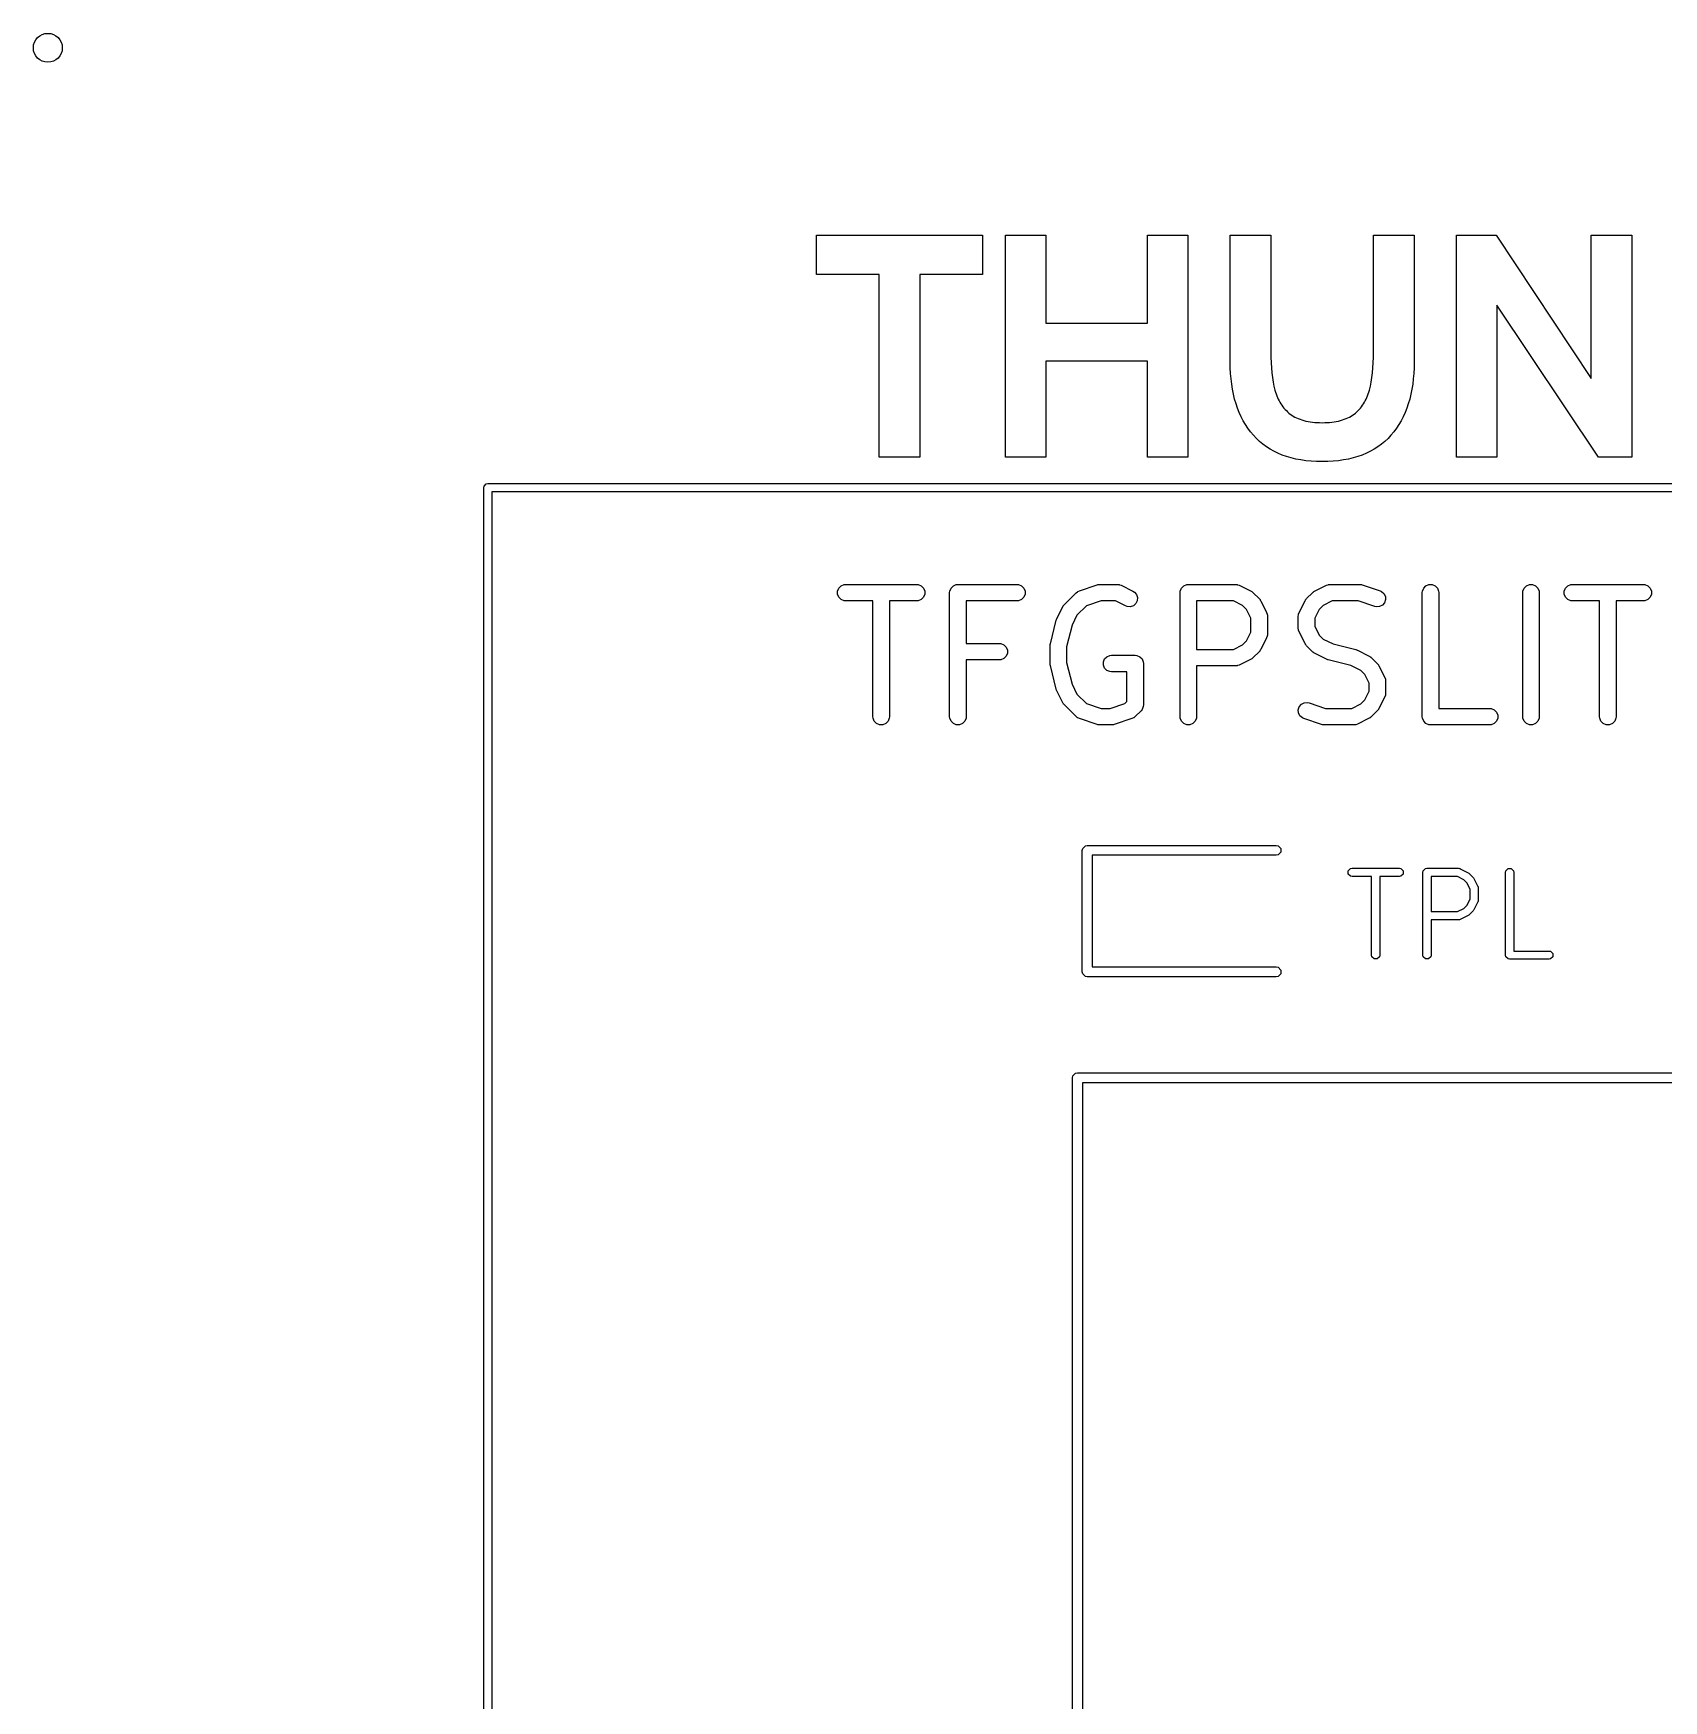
# Model space of a CAD drawing. Extents: x 4.55 to 6.16, y -5.14 to -3.49.
# Drawn here: x 4.548 to 5.324, y -4.318 to -3.524 of the extents above; entities that cross this region are included whole.
import ezdxf

# ---------------------------------------------------------------- set-up
doc = ezdxf.new("R2010")
doc.units = 0
doc.header["$MEASUREMENT"] = 0
doc.layers.add('BLACK', color=7, linetype='CONTINUOUS')

msp = doc.modelspace()

# ---------------------------------------------------------------- linework, layer by layer
at = {"layer": 'BLACK', "linetype": 'CONTINUOUS'}
for p, q in [((4.921, -3.6387), (4.921, -3.61998)), ((4.921, -3.61998), (5.00009, -3.61998)), ((5.00009, -3.61998), (5.00009, -3.6387)), ((5.01092, -3.72563), (5.01092, -3.61998)), ((5.01092, -3.61998), (5.03024, -3.61998)), ((5.03024, -3.61998), (5.03024, -3.66179)), ((5.07853, -3.66179), (5.07853, -3.61998)), ((5.07853, -3.61998), (5.09785, -3.61998)), ((5.09785, -3.61998), (5.09785, -3.72563)), ((5.11796, -3.68035), (5.11796, -3.61998)), ((5.11796, -3.61998), (5.13727, -3.61998)), ((5.13727, -3.61998), (5.13727, -3.67537)), ((5.18617, -3.67537), (5.18617, -3.61998)), ((5.18617, -3.61998), (5.20549, -3.61998)), ((5.20549, -3.61998), (5.20549, -3.68035)), ((5.22559, -3.72563), (5.22559, -3.61998)), ((5.22559, -3.61998), (5.24461, -3.61998)), ((5.24461, -3.61998), (5.28973, -3.6882)), ((5.28973, -3.6882), (5.28973, -3.61998)), ((5.28973, -3.61998), (5.30905, -3.61998)), ((5.30905, -3.61998), (5.30905, -3.72563)), ((4.95089, -3.6387), (4.921, -3.6387)), ((4.95089, -3.72563), (4.95089, -3.6387)), ((5.00009, -3.6387), (4.9702, -3.6387)), ((4.9702, -3.6387), (4.9702, -3.72563)), ((5.2932, -3.72563), (5.24491, -3.65319)), ((5.24491, -3.65319), (5.24491, -3.72563)), ((5.03024, -3.66179), (5.07853, -3.66179)), ((5.13727, -3.67537), (5.1373, -3.67807)), ((5.18614, -3.67807), (5.18617, -3.67537)), ((5.07853, -3.6799), (5.03024, -3.6799)), ((5.03024, -3.6799), (5.03024, -3.72563)), ((5.07853, -3.72563), (5.07853, -3.6799)), ((5.118, -3.68309), (5.11796, -3.68035)), ((5.11813, -3.68575), (5.118, -3.68309)), ((5.1373, -3.67807), (5.1374, -3.68065)), ((5.1374, -3.68065), (5.13755, -3.68312)), ((5.13755, -3.68312), (5.13776, -3.68546)), ((5.18568, -3.68546), (5.1859, -3.68312)), ((5.1859, -3.68312), (5.18605, -3.68065)), ((5.18605, -3.68065), (5.18614, -3.67807)), ((5.20544, -3.68309), (5.20532, -3.68575)), ((5.20549, -3.68035), (5.20544, -3.68309)), ((5.11834, -3.68833), (5.11813, -3.68575)), ((5.11864, -3.69085), (5.11834, -3.68833)), ((5.11903, -3.69328), (5.11864, -3.69085)), ((5.13776, -3.68546), (5.13804, -3.6877)), ((5.13804, -3.6877), (5.13838, -3.68982)), ((5.13838, -3.68982), (5.13877, -3.69182)), ((5.18467, -3.69182), (5.18507, -3.68982)), ((5.18507, -3.68982), (5.18541, -3.6877)), ((5.18541, -3.6877), (5.18568, -3.68546)), ((5.2048, -3.69085), (5.20441, -3.69328)), ((5.2051, -3.68833), (5.2048, -3.69085)), ((5.20532, -3.68575), (5.2051, -3.68833)), ((5.1195, -3.69564), (5.11903, -3.69328)), ((5.12006, -3.69793), (5.1195, -3.69564)), ((5.12071, -3.70014), (5.12006, -3.69793)), ((5.13877, -3.69182), (5.13923, -3.69371)), ((5.13923, -3.69371), (5.13949, -3.69461)), ((5.13949, -3.69461), (5.13978, -3.69549)), ((5.13978, -3.69549), (5.14009, -3.69634)), ((5.14009, -3.69634), (5.14043, -3.69716)), ((5.14043, -3.69716), (5.14079, -3.69797)), ((5.14079, -3.69797), (5.14118, -3.69874)), ((5.14118, -3.69874), (5.1416, -3.69949)), ((5.18184, -3.69949), (5.18226, -3.69874)), ((5.18226, -3.69874), (5.18265, -3.69797)), ((5.18265, -3.69797), (5.18302, -3.69716)), ((5.18302, -3.69716), (5.18336, -3.69634)), ((5.18336, -3.69634), (5.18367, -3.69549)), ((5.18367, -3.69549), (5.18395, -3.69461)), ((5.18395, -3.69461), (5.18421, -3.69371)), ((5.18421, -3.69371), (5.18467, -3.69182)), ((5.20338, -3.69793), (5.20273, -3.70014)), ((5.20394, -3.69564), (5.20338, -3.69793)), ((5.20441, -3.69328), (5.20394, -3.69564)), ((5.12144, -3.70228), (5.12071, -3.70014)), ((5.12226, -3.70434), (5.12144, -3.70228)), ((5.12316, -3.70633), (5.12226, -3.70434)), ((5.12415, -3.70824), (5.12316, -3.70633)), ((5.1416, -3.69949), (5.14205, -3.70022)), ((5.14205, -3.70022), (5.14252, -3.70092)), ((5.14252, -3.70092), (5.14301, -3.70159)), ((5.14301, -3.70159), (5.14354, -3.70224)), ((5.14354, -3.70224), (5.14409, -3.70286)), ((5.14409, -3.70286), (5.14467, -3.70346)), ((5.14467, -3.70346), (5.14527, -3.70403)), ((5.14527, -3.70403), (5.1459, -3.70458)), ((5.1459, -3.70458), (5.14656, -3.7051)), ((5.14656, -3.7051), (5.14724, -3.7056)), ((5.14724, -3.7056), (5.14797, -3.70606)), ((5.14797, -3.70606), (5.14872, -3.70649)), ((5.14872, -3.70649), (5.14951, -3.70688)), ((5.14951, -3.70688), (5.15034, -3.70725)), ((5.17311, -3.70725), (5.17393, -3.70688)), ((5.17393, -3.70688), (5.17472, -3.70649)), ((5.17472, -3.70649), (5.17548, -3.70606)), ((5.17548, -3.70606), (5.1762, -3.7056)), ((5.1762, -3.7056), (5.17689, -3.7051)), ((5.17689, -3.7051), (5.17754, -3.70458)), ((5.17754, -3.70458), (5.17817, -3.70403)), ((5.17817, -3.70403), (5.17878, -3.70346)), ((5.17878, -3.70346), (5.17935, -3.70286)), ((5.17935, -3.70286), (5.17991, -3.70224)), ((5.17991, -3.70224), (5.18043, -3.70159)), ((5.18043, -3.70159), (5.18093, -3.70092)), ((5.18093, -3.70092), (5.1814, -3.70022)), ((5.1814, -3.70022), (5.18184, -3.69949)), ((5.20028, -3.70633), (5.19929, -3.70824)), ((5.20119, -3.70434), (5.20028, -3.70633)), ((5.202, -3.70228), (5.20119, -3.70434)), ((5.20273, -3.70014), (5.202, -3.70228)), ((5.12523, -3.71008), (5.12415, -3.70824)), ((5.12639, -3.71184), (5.12523, -3.71008)), ((5.12764, -3.71353), (5.12639, -3.71184)), ((5.12897, -3.71514), (5.12764, -3.71353)), ((5.15034, -3.70725), (5.1512, -3.70759)), ((5.1512, -3.70759), (5.1521, -3.70789)), ((5.1521, -3.70789), (5.15303, -3.70816)), ((5.15303, -3.70816), (5.15399, -3.7084)), ((5.15399, -3.7084), (5.15499, -3.7086)), ((5.15499, -3.7086), (5.15603, -3.70878)), ((5.15603, -3.70878), (5.1571, -3.70892)), ((5.1571, -3.70892), (5.1582, -3.70903)), ((5.1582, -3.70903), (5.15934, -3.70911)), ((5.15934, -3.70911), (5.16052, -3.70916)), ((5.16052, -3.70916), (5.16173, -3.70918)), ((5.16173, -3.70918), (5.16293, -3.70916)), ((5.16293, -3.70916), (5.16411, -3.70911)), ((5.16411, -3.70911), (5.16525, -3.70903)), ((5.16525, -3.70903), (5.16635, -3.70892)), ((5.16635, -3.70892), (5.16742, -3.70878)), ((5.16742, -3.70878), (5.16845, -3.7086)), ((5.16845, -3.7086), (5.16945, -3.7084)), ((5.16945, -3.7084), (5.17042, -3.70816)), ((5.17042, -3.70816), (5.17135, -3.70789)), ((5.17135, -3.70789), (5.17224, -3.70759)), ((5.17224, -3.70759), (5.17311, -3.70725)), ((5.19581, -3.71353), (5.19448, -3.71514)), ((5.19706, -3.71184), (5.19581, -3.71353)), ((5.19822, -3.71008), (5.19706, -3.71184)), ((5.19929, -3.70824), (5.19822, -3.71008)), ((5.13039, -3.71667), (5.12897, -3.71514)), ((5.13189, -3.71809), (5.13039, -3.71667)), ((5.13348, -3.71942), (5.13189, -3.71809)), ((5.13515, -3.72065), (5.13348, -3.71942)), ((5.1369, -3.72178), (5.13515, -3.72065)), ((5.13874, -3.72282), (5.1369, -3.72178)), ((5.14066, -3.72375), (5.13874, -3.72282)), ((5.1847, -3.72282), (5.18278, -3.72375)), ((5.18654, -3.72178), (5.1847, -3.72282)), ((5.18829, -3.72065), (5.18654, -3.72178)), ((5.18997, -3.71942), (5.18829, -3.72065)), ((5.19155, -3.71809), (5.18997, -3.71942)), ((5.19306, -3.71667), (5.19155, -3.71809)), ((5.19448, -3.71514), (5.19306, -3.71667)), ((4.9702, -3.72563), (4.95089, -3.72563)), ((5.03024, -3.72563), (5.01092, -3.72563)), ((5.09785, -3.72563), (5.07853, -3.72563)), ((5.14267, -3.72459), (5.14066, -3.72375)), ((5.14476, -3.72533), (5.14267, -3.72459)), ((5.14693, -3.72597), (5.14476, -3.72533)), ((5.14919, -3.72651), (5.14693, -3.72597)), ((5.15153, -3.72695), (5.14919, -3.72651)), ((5.15395, -3.7273), (5.15153, -3.72695)), ((5.15646, -3.72754), (5.15395, -3.7273)), ((5.15905, -3.72769), (5.15646, -3.72754)), ((5.16173, -3.72774), (5.15905, -3.72769)), ((5.1644, -3.72769), (5.16173, -3.72774)), ((5.16699, -3.72754), (5.1644, -3.72769)), ((5.1695, -3.7273), (5.16699, -3.72754)), ((5.17192, -3.72695), (5.1695, -3.7273)), ((5.17426, -3.72651), (5.17192, -3.72695)), ((5.17652, -3.72597), (5.17426, -3.72651)), ((5.17869, -3.72533), (5.17652, -3.72597)), ((5.18078, -3.72459), (5.17869, -3.72533)), ((5.18278, -3.72375), (5.18078, -3.72459)), ((5.24491, -3.72563), (5.22559, -3.72563)), ((5.30905, -3.72563), (5.2932, -3.72563)), ((4.76275, -3.7394), (4.76381, -3.73834)), ((4.76381, -3.73834), (4.76457, -3.73819)), ((4.76457, -3.73819), (5.94567, -3.73819)), ((4.7626, -3.74016), (4.76275, -3.7394)), ((4.7626, -4.92126), (4.7626, -3.74016)), ((4.76654, -3.74213), (4.76654, -4.91929)), ((5.9437, -3.74213), (4.76654, -3.74213)), ((4.93272, -3.78684), (4.93414, -3.78625)), ((4.93414, -3.78625), (4.93491, -3.78618)), ((4.93491, -3.78618), (4.96865, -3.78618)), ((4.96865, -3.78618), (4.96942, -3.78625)), ((4.96942, -3.78625), (4.97084, -3.78684)), ((4.98615, -3.78684), (4.98757, -3.78625)), ((4.98757, -3.78625), (4.98834, -3.78618)), ((4.98834, -3.78618), (5.01646, -3.78618)), ((5.01646, -3.78618), (5.01723, -3.78625)), ((5.01723, -3.78625), (5.01865, -3.78684)), ((5.04615, -3.78919), (5.05459, -3.78638)), ((5.05459, -3.78638), (5.05497, -3.78629)), ((5.05497, -3.78629), (5.05506, -3.78625)), ((5.05506, -3.78625), (5.0552, -3.78624)), ((5.0552, -3.78624), (5.05534, -3.78621)), ((5.05534, -3.78621), (5.05544, -3.78622)), ((5.05544, -3.78622), (5.05583, -3.78618)), ((5.05583, -3.78618), (5.06427, -3.78618)), ((5.06427, -3.78618), (5.06504, -3.78625)), ((5.06504, -3.78625), (5.06517, -3.78631)), ((5.06517, -3.78631), (5.06531, -3.78632)), ((5.06531, -3.78632), (5.06603, -3.78659)), ((5.09583, -3.78684), (5.09724, -3.78625)), ((5.09724, -3.78625), (5.09801, -3.78618)), ((5.09801, -3.78618), (5.12051, -3.78618)), ((5.12051, -3.78618), (5.12128, -3.78625)), ((5.12128, -3.78625), (5.12141, -3.78631)), ((5.12141, -3.78631), (5.12155, -3.78632)), ((5.12155, -3.78632), (5.12227, -3.78659)), ((5.16374, -3.78659), (5.16446, -3.78632)), ((5.16446, -3.78632), (5.16461, -3.78631)), ((5.16461, -3.78631), (5.16474, -3.78625)), ((5.16474, -3.78625), (5.1655, -3.78618)), ((5.1655, -3.78618), (5.17957, -3.78618)), ((5.17957, -3.78618), (5.17995, -3.78622)), ((5.17995, -3.78622), (5.18006, -3.78621)), ((5.18006, -3.78621), (5.18019, -3.78624)), ((5.18019, -3.78624), (5.18033, -3.78625)), ((5.18033, -3.78625), (5.18043, -3.78629)), ((5.18043, -3.78629), (5.18081, -3.78638)), ((5.18081, -3.78638), (5.18925, -3.78919)), ((5.21112, -3.78684), (5.21254, -3.78625)), ((5.21254, -3.78625), (5.21408, -3.78625)), ((5.21408, -3.78625), (5.2155, -3.78684)), ((5.25893, -3.78684), (5.26035, -3.78625)), ((5.26035, -3.78625), (5.26189, -3.78625)), ((5.26189, -3.78625), (5.2633, -3.78684)), ((5.27862, -3.78684), (5.28003, -3.78625)), ((5.28003, -3.78625), (5.2808, -3.78618)), ((5.2808, -3.78618), (5.31455, -3.78618)), ((5.31455, -3.78618), (5.31532, -3.78625)), ((5.31532, -3.78625), (5.31674, -3.78684)), ((4.93105, -3.78935), (4.93163, -3.78793)), ((4.93105, -3.79088), (4.93105, -3.78935)), ((4.93163, -3.7923), (4.93105, -3.79088)), ((4.93163, -3.78793), (4.93272, -3.78684)), ((4.93272, -3.79339), (4.93163, -3.7923)), ((4.93414, -3.79398), (4.93272, -3.79339)), ((4.93491, -3.79405), (4.93414, -3.79398)), ((4.94784, -3.79405), (4.93491, -3.79405)), ((4.94784, -3.84917), (4.94784, -3.79405)), ((4.96865, -3.79405), (4.95572, -3.79405)), ((4.95572, -3.79405), (4.95572, -3.84917)), ((4.96942, -3.79398), (4.96865, -3.79405)), ((4.97084, -3.79339), (4.96942, -3.79398)), ((4.97084, -3.78684), (4.97193, -3.78793)), ((4.97193, -3.7923), (4.97084, -3.79339)), ((4.97193, -3.78793), (4.97252, -3.78935)), ((4.97252, -3.79088), (4.97193, -3.7923)), ((4.97252, -3.78935), (4.97252, -3.79088)), ((4.9844, -3.79011), (4.98448, -3.78935)), ((4.9844, -3.84917), (4.9844, -3.79011)), ((4.98448, -3.78935), (4.98507, -3.78793)), ((4.98507, -3.78793), (4.98615, -3.78684)), ((5.01646, -3.79405), (4.99228, -3.79405)), ((4.99228, -3.79405), (4.99228, -3.8143)), ((5.01723, -3.79398), (5.01646, -3.79405)), ((5.01865, -3.79339), (5.01723, -3.79398)), ((5.01865, -3.78684), (5.01973, -3.78793)), ((5.01973, -3.7923), (5.01865, -3.79339)), ((5.01973, -3.78793), (5.02032, -3.78935)), ((5.02032, -3.79088), (5.01973, -3.7923)), ((5.02032, -3.78935), (5.02032, -3.79088)), ((5.03899, -3.79577), (5.04461, -3.79014)), ((5.04461, -3.79014), (5.04521, -3.78965)), ((5.04521, -3.78965), (5.04534, -3.7896)), ((5.04534, -3.7896), (5.04544, -3.78951)), ((5.04544, -3.78951), (5.04615, -3.78919)), ((5.05647, -3.79405), (5.04952, -3.79637)), ((5.06334, -3.79405), (5.05647, -3.79405)), ((5.06813, -3.79645), (5.06334, -3.79405)), ((5.06603, -3.78659), (5.07165, -3.78941)), ((5.07165, -3.78941), (5.07231, -3.78982)), ((5.07231, -3.78982), (5.07331, -3.79098)), ((5.07369, -3.79397), (5.073, -3.79534)), ((5.07331, -3.79098), (5.0738, -3.79243)), ((5.0738, -3.79243), (5.07369, -3.79397)), ((5.09408, -3.79011), (5.09415, -3.78935)), ((5.09408, -3.84917), (5.09408, -3.79011)), ((5.09415, -3.78935), (5.09474, -3.78793)), ((5.09474, -3.78793), (5.09583, -3.78684)), ((5.11958, -3.79405), (5.10195, -3.79405)), ((5.10195, -3.79405), (5.10195, -3.81711)), ((5.1238, -3.79616), (5.11958, -3.79405)), ((5.12227, -3.78659), (5.1279, -3.78941)), ((5.1279, -3.78941), (5.12823, -3.78961)), ((5.12823, -3.78961), (5.12832, -3.78965)), ((5.12832, -3.78965), (5.12843, -3.78974)), ((5.12843, -3.78974), (5.12855, -3.78982)), ((5.12855, -3.78982), (5.12862, -3.7899)), ((5.12862, -3.7899), (5.12892, -3.79014)), ((5.12892, -3.79014), (5.13173, -3.79296)), ((5.13173, -3.79296), (5.13198, -3.79326)), ((5.13198, -3.79326), (5.13206, -3.79333)), ((5.13206, -3.79333), (5.13213, -3.79344)), ((5.13213, -3.79344), (5.13222, -3.79355)), ((5.13222, -3.79355), (5.13226, -3.79365)), ((5.13226, -3.79365), (5.13247, -3.79398)), ((5.13247, -3.79398), (5.13528, -3.7996)), ((5.15073, -3.7996), (5.15355, -3.79398)), ((5.15355, -3.79398), (5.15375, -3.79365)), ((5.15375, -3.79365), (5.15379, -3.79355)), ((5.15379, -3.79355), (5.15388, -3.79344)), ((5.15388, -3.79344), (5.15396, -3.79333)), ((5.15396, -3.79333), (5.15404, -3.79326)), ((5.15404, -3.79326), (5.15428, -3.79296)), ((5.15428, -3.79296), (5.1571, -3.79014)), ((5.1571, -3.79014), (5.1574, -3.7899)), ((5.1574, -3.7899), (5.15747, -3.78982)), ((5.15747, -3.78982), (5.15758, -3.78974)), ((5.15758, -3.78974), (5.15769, -3.78965)), ((5.15769, -3.78965), (5.15779, -3.78961)), ((5.15779, -3.78961), (5.15812, -3.78941)), ((5.15812, -3.78941), (5.16374, -3.78659)), ((5.16643, -3.79405), (5.16221, -3.79616)), ((5.17893, -3.79405), (5.16643, -3.79405)), ((5.18676, -3.79666), (5.17893, -3.79405)), ((5.18925, -3.78919), (5.18995, -3.78951)), ((5.18995, -3.78951), (5.19111, -3.79051)), ((5.19111, -3.79051), (5.1918, -3.79189)), ((5.19191, -3.79342), (5.19142, -3.79488)), ((5.1918, -3.79189), (5.19191, -3.79342)), ((5.20937, -3.79011), (5.20945, -3.78935)), ((5.20937, -3.84917), (5.20937, -3.79011)), ((5.20945, -3.78935), (5.21004, -3.78793)), ((5.21004, -3.78793), (5.21112, -3.78684)), ((5.2155, -3.78684), (5.21658, -3.78793)), ((5.21658, -3.78793), (5.21717, -3.78935)), ((5.21717, -3.78935), (5.21725, -3.79011)), ((5.21725, -3.79011), (5.21725, -3.84523)), ((5.25718, -3.79011), (5.25726, -3.78935)), ((5.25718, -3.84917), (5.25718, -3.79011)), ((5.25726, -3.78935), (5.25784, -3.78793)), ((5.25784, -3.78793), (5.25893, -3.78684)), ((5.2633, -3.78684), (5.26439, -3.78793)), ((5.26439, -3.78793), (5.26498, -3.78935)), ((5.26498, -3.78935), (5.26505, -3.79011)), ((5.26505, -3.79011), (5.26505, -3.84917)), ((5.27694, -3.78935), (5.27753, -3.78793)), ((5.27694, -3.79088), (5.27694, -3.78935)), ((5.27753, -3.7923), (5.27694, -3.79088)), ((5.27753, -3.78793), (5.27862, -3.78684)), ((5.27862, -3.79339), (5.27753, -3.7923)), ((5.28003, -3.79398), (5.27862, -3.79339)), ((5.2808, -3.79405), (5.28003, -3.79398)), ((5.29374, -3.79405), (5.2808, -3.79405)), ((5.29374, -3.84917), (5.29374, -3.79405)), ((5.31455, -3.79405), (5.30161, -3.79405)), ((5.30161, -3.79405), (5.30161, -3.84917)), ((5.31532, -3.79398), (5.31455, -3.79405)), ((5.31674, -3.79339), (5.31532, -3.79398)), ((5.31674, -3.78684), (5.31782, -3.78793)), ((5.31782, -3.7923), (5.31674, -3.79339)), ((5.31782, -3.78793), (5.31841, -3.78935)), ((5.31841, -3.79088), (5.31782, -3.7923)), ((5.31841, -3.78935), (5.31841, -3.79088)), ((5.03544, -3.80241), (5.03825, -3.79679)), ((5.03825, -3.79679), (5.03846, -3.79646)), ((5.03846, -3.79646), (5.0385, -3.79636)), ((5.0385, -3.79636), (5.03859, -3.79626)), ((5.03859, -3.79626), (5.03866, -3.79614)), ((5.03866, -3.79614), (5.03874, -3.79607)), ((5.03874, -3.79607), (5.03899, -3.79577)), ((5.04501, -3.80088), (5.04267, -3.80555)), ((5.04952, -3.79637), (5.04501, -3.80088)), ((5.06885, -3.79672), (5.06813, -3.79645)), ((5.07038, -3.79683), (5.06885, -3.79672)), ((5.07184, -3.79635), (5.07038, -3.79683)), ((5.073, -3.79534), (5.07184, -3.79635)), ((5.12571, -3.79807), (5.1238, -3.79616)), ((5.12782, -3.80229), (5.12571, -3.79807)), ((5.12782, -3.80887), (5.12782, -3.80229)), ((5.13528, -3.7996), (5.13556, -3.80032)), ((5.13556, -3.80032), (5.13557, -3.80046)), ((5.13557, -3.80046), (5.13562, -3.8006)), ((5.13562, -3.8006), (5.1357, -3.80136)), ((5.1357, -3.80136), (5.1357, -3.8098)), ((5.15032, -3.80136), (5.15039, -3.8006)), ((5.15032, -3.80699), (5.15032, -3.80136)), ((5.15039, -3.8006), (5.15045, -3.80046)), ((5.15045, -3.80046), (5.15046, -3.80032)), ((5.15046, -3.80032), (5.15073, -3.7996)), ((5.1603, -3.79807), (5.15819, -3.80229)), ((5.15819, -3.80229), (5.15819, -3.80606)), ((5.16221, -3.79616), (5.1603, -3.79807)), ((5.18751, -3.79683), (5.18676, -3.79666)), ((5.18904, -3.79672), (5.18751, -3.79683)), ((5.19042, -3.79604), (5.18904, -3.79672)), ((5.19142, -3.79488), (5.19042, -3.79604)), ((5.03233, -3.81447), (5.03514, -3.80322)), ((5.03514, -3.80322), (5.03516, -3.80316)), ((5.03516, -3.80314), (5.03528, -3.80282)), ((5.03516, -3.80316), (5.03516, -3.80314)), ((5.03528, -3.80282), (5.0354, -3.80249)), ((5.0354, -3.80249), (5.03541, -3.80247)), ((5.03541, -3.80247), (5.03544, -3.80241)), ((5.04267, -3.80555), (5.04008, -3.81591)), ((5.12571, -3.81309), (5.12782, -3.80887)), ((5.1357, -3.8098), (5.13562, -3.81057)), ((5.15039, -3.80776), (5.15032, -3.80699)), ((5.15045, -3.80789), (5.15039, -3.80776)), ((5.15046, -3.80803), (5.15045, -3.80789)), ((5.15073, -3.80875), (5.15046, -3.80803)), ((5.15355, -3.81437), (5.15073, -3.80875)), ((5.15819, -3.80606), (5.1603, -3.81028)), ((5.1603, -3.81028), (5.16221, -3.81219)), ((4.99228, -3.8143), (5.00802, -3.8143)), ((5.00802, -3.8143), (5.00879, -3.81438)), ((5.00879, -3.81438), (5.01021, -3.81496)), ((5.01021, -3.81496), (5.0113, -3.81605)), ((5.0113, -3.81605), (5.01189, -3.81747)), ((5.01189, -3.81747), (5.01189, -3.819)), ((5.03221, -3.81523), (5.03226, -3.81495)), ((5.03222, -3.81529), (5.03221, -3.81523)), ((5.03221, -3.81542), (5.03222, -3.81529)), ((5.03221, -3.82386), (5.03221, -3.81542)), ((5.03226, -3.81495), (5.03228, -3.81466)), ((5.03228, -3.81466), (5.03231, -3.8146)), ((5.03231, -3.8146), (5.03233, -3.81447)), ((5.04008, -3.81591), (5.04008, -3.82338)), ((5.10195, -3.81711), (5.11958, -3.81711)), ((5.11958, -3.81711), (5.1238, -3.815)), ((5.1238, -3.815), (5.12571, -3.81309)), ((5.13173, -3.81821), (5.12892, -3.82102)), ((5.13198, -3.81791), (5.13173, -3.81821)), ((5.13206, -3.81784), (5.13198, -3.81791)), ((5.13213, -3.81772), (5.13206, -3.81784)), ((5.13222, -3.81761), (5.13213, -3.81772)), ((5.13226, -3.81752), (5.13222, -3.81761)), ((5.13247, -3.81718), (5.13226, -3.81752)), ((5.13528, -3.81156), (5.13247, -3.81718)), ((5.13556, -3.81084), (5.13528, -3.81156)), ((5.13557, -3.8107), (5.13556, -3.81084)), ((5.13562, -3.81057), (5.13557, -3.8107)), ((5.15375, -3.8147), (5.15355, -3.81437)), ((5.15379, -3.8148), (5.15375, -3.8147)), ((5.15388, -3.81491), (5.15379, -3.8148)), ((5.15396, -3.81503), (5.15388, -3.81491)), ((5.15404, -3.81509), (5.15396, -3.81503)), ((5.15428, -3.8154), (5.15404, -3.81509)), ((5.1571, -3.81821), (5.15428, -3.8154)), ((5.1574, -3.81846), (5.1571, -3.81821)), ((5.16221, -3.81219), (5.16688, -3.81452)), ((5.16688, -3.81452), (5.17771, -3.81723)), ((5.17771, -3.81723), (5.17776, -3.81725)), ((5.17776, -3.81725), (5.17779, -3.81725)), ((5.17779, -3.81725), (5.17811, -3.81737)), ((5.17811, -3.81737), (5.17843, -3.81749)), ((5.17843, -3.81749), (5.17846, -3.81751)), ((5.17846, -3.81751), (5.17851, -3.81753)), ((5.17851, -3.81753), (5.18414, -3.82034)), ((5.00802, -3.82217), (4.99228, -3.82217)), ((4.99228, -3.82217), (4.99228, -3.84917)), ((5.00879, -3.8221), (5.00802, -3.82217)), ((5.01021, -3.82151), (5.00879, -3.8221)), ((5.0113, -3.82042), (5.01021, -3.82151)), ((5.01189, -3.819), (5.0113, -3.82042)), ((5.03222, -3.82399), (5.03221, -3.82386)), ((5.03221, -3.82405), (5.03222, -3.82399)), ((5.03226, -3.82434), (5.03221, -3.82405)), ((5.03228, -3.82463), (5.03226, -3.82434)), ((5.03231, -3.82468), (5.03228, -3.82463)), ((5.03233, -3.82482), (5.03231, -3.82468)), ((5.03514, -3.83606), (5.03233, -3.82482)), ((5.04008, -3.82338), (5.04267, -3.83373)), ((5.05759, -3.82309), (5.05818, -3.82167)), ((5.05759, -3.82463), (5.05759, -3.82309)), ((5.05818, -3.82605), (5.05759, -3.82463)), ((5.05818, -3.82167), (5.05927, -3.82059)), ((5.05927, -3.82713), (5.05818, -3.82605)), ((5.05927, -3.82059), (5.06069, -3.82)), ((5.06069, -3.82), (5.06146, -3.81992)), ((5.06146, -3.81992), (5.0727, -3.81992)), ((5.0727, -3.81992), (5.07347, -3.82)), ((5.07347, -3.82), (5.07489, -3.82059)), ((5.07489, -3.82059), (5.07598, -3.82167)), ((5.07598, -3.82167), (5.07657, -3.82309)), ((5.07657, -3.82309), (5.07664, -3.82386)), ((5.07664, -3.82386), (5.07664, -3.84355)), ((5.12051, -3.82499), (5.10195, -3.82499)), ((5.10195, -3.82499), (5.10195, -3.84917)), ((5.12128, -3.82491), (5.12051, -3.82499)), ((5.12141, -3.82486), (5.12128, -3.82491)), ((5.12155, -3.82485), (5.12141, -3.82486)), ((5.12227, -3.82457), (5.12155, -3.82485)), ((5.1279, -3.82176), (5.12227, -3.82457)), ((5.12823, -3.82155), (5.1279, -3.82176)), ((5.12832, -3.82151), (5.12823, -3.82155)), ((5.12843, -3.82142), (5.12832, -3.82151)), ((5.12855, -3.82135), (5.12843, -3.82142)), ((5.12862, -3.82127), (5.12855, -3.82135)), ((5.12892, -3.82102), (5.12862, -3.82127)), ((5.15747, -3.81853), (5.1574, -3.81846)), ((5.15758, -3.81861), (5.15747, -3.81853)), ((5.15769, -3.8187), (5.15758, -3.81861)), ((5.15779, -3.81874), (5.15769, -3.8187)), ((5.15812, -3.81895), (5.15779, -3.81874)), ((5.16374, -3.82176), (5.15812, -3.81895)), ((5.1638, -3.82178), (5.16374, -3.82176)), ((5.16382, -3.8218), (5.1638, -3.82178)), ((5.16414, -3.82191), (5.16382, -3.8218)), ((5.16446, -3.82203), (5.16414, -3.82191)), ((5.16449, -3.82204), (5.16446, -3.82203)), ((5.16455, -3.82206), (5.16449, -3.82204)), ((5.17538, -3.82476), (5.16455, -3.82206)), ((5.18005, -3.8271), (5.17538, -3.82476)), ((5.18414, -3.82034), (5.18447, -3.82055)), ((5.18447, -3.82055), (5.18456, -3.82059)), ((5.18456, -3.82059), (5.18467, -3.82068)), ((5.18467, -3.82068), (5.18479, -3.82075)), ((5.18479, -3.82075), (5.18486, -3.82083)), ((5.18486, -3.82083), (5.18516, -3.82108)), ((5.18516, -3.82108), (5.18797, -3.82389)), ((5.18797, -3.82389), (5.18822, -3.82419)), ((5.18822, -3.82419), (5.1883, -3.82426)), ((5.1883, -3.82426), (5.18837, -3.82438)), ((5.18837, -3.82438), (5.18846, -3.82449)), ((5.18846, -3.82449), (5.1885, -3.82458)), ((5.1885, -3.82458), (5.18871, -3.82491)), ((5.18871, -3.82491), (5.19152, -3.83054)), ((5.04267, -3.83373), (5.04501, -3.8384)), ((5.06069, -3.82772), (5.05927, -3.82713)), ((5.06146, -3.8278), (5.06069, -3.82772)), ((5.06877, -3.8278), (5.06146, -3.8278)), ((5.06877, -3.84191), (5.06877, -3.8278)), ((5.18195, -3.829), (5.18005, -3.8271)), ((5.18406, -3.83323), (5.18195, -3.829)), ((5.18406, -3.83699), (5.18406, -3.83323)), ((5.19152, -3.83054), (5.1918, -3.83126)), ((5.1918, -3.83126), (5.19181, -3.8314)), ((5.19181, -3.8314), (5.19186, -3.83153)), ((5.19186, -3.83153), (5.19194, -3.8323)), ((5.19194, -3.8323), (5.19194, -3.83792)), ((5.03516, -3.83612), (5.03514, -3.83606)), ((5.03516, -3.83615), (5.03516, -3.83612)), ((5.03528, -3.83647), (5.03516, -3.83615)), ((5.0354, -3.83679), (5.03528, -3.83647)), ((5.03541, -3.83681), (5.0354, -3.83679)), ((5.03544, -3.83687), (5.03541, -3.83681)), ((5.03825, -3.84249), (5.03544, -3.83687)), ((5.04501, -3.8384), (5.04952, -3.84292)), ((5.06776, -3.84292), (5.06877, -3.84191)), ((5.18005, -3.84312), (5.18195, -3.84121)), ((5.18195, -3.84121), (5.18406, -3.83699)), ((5.19152, -3.83968), (5.18871, -3.84531)), ((5.1918, -3.83896), (5.19152, -3.83968)), ((5.19181, -3.83882), (5.1918, -3.83896)), ((5.19186, -3.83869), (5.19181, -3.83882)), ((5.19194, -3.83792), (5.19186, -3.83869)), ((4.94792, -3.84994), (4.94784, -3.84917)), ((4.94851, -3.85136), (4.94792, -3.84994)), ((4.95564, -3.84994), (4.95505, -3.85136)), ((4.95572, -3.84917), (4.95564, -3.84994)), ((4.98448, -3.84994), (4.9844, -3.84917)), ((4.98507, -3.85136), (4.98448, -3.84994)), ((4.9922, -3.84994), (4.99161, -3.85136)), ((4.99228, -3.84917), (4.9922, -3.84994)), ((5.03846, -3.84282), (5.03825, -3.84249)), ((5.0385, -3.84292), (5.03846, -3.84282)), ((5.03859, -3.84303), (5.0385, -3.84292)), ((5.03866, -3.84315), (5.03859, -3.84303)), ((5.03874, -3.84322), (5.03866, -3.84315)), ((5.03899, -3.84352), (5.03874, -3.84322)), ((5.04461, -3.84914), (5.03899, -3.84352)), ((5.04521, -3.84963), (5.04461, -3.84914)), ((5.04534, -3.84969), (5.04521, -3.84963)), ((5.04544, -3.84978), (5.04534, -3.84969)), ((5.04615, -3.85009), (5.04544, -3.84978)), ((5.04952, -3.84292), (5.05647, -3.84523)), ((5.05647, -3.84523), (5.06082, -3.84523)), ((5.06082, -3.84523), (5.06776, -3.84292)), ((5.07184, -3.84978), (5.07114, -3.85009)), ((5.07195, -3.84969), (5.07184, -3.84978)), ((5.07208, -3.84963), (5.07195, -3.84969)), ((5.07268, -3.84914), (5.07208, -3.84963)), ((5.07549, -3.84633), (5.07268, -3.84914)), ((5.07598, -3.84573), (5.07549, -3.84633)), ((5.07657, -3.84431), (5.07598, -3.84573)), ((5.07664, -3.84355), (5.07657, -3.84431)), ((5.09415, -3.84994), (5.09408, -3.84917)), ((5.09474, -3.85136), (5.09415, -3.84994)), ((5.10187, -3.84994), (5.10129, -3.85136)), ((5.10195, -3.84917), (5.10187, -3.84994)), ((5.15035, -3.84587), (5.15084, -3.84441)), ((5.15046, -3.8474), (5.15035, -3.84587)), ((5.15115, -3.84877), (5.15046, -3.8474)), ((5.15084, -3.84441), (5.15184, -3.84325)), ((5.15231, -3.84978), (5.15115, -3.84877)), ((5.15184, -3.84325), (5.15322, -3.84256)), ((5.15301, -3.85009), (5.15231, -3.84978)), ((5.15322, -3.84256), (5.15475, -3.84245)), ((5.15475, -3.84245), (5.1555, -3.84262)), ((5.1555, -3.84262), (5.16333, -3.84523)), ((5.16333, -3.84523), (5.17582, -3.84523)), ((5.17582, -3.84523), (5.18005, -3.84312)), ((5.18414, -3.84988), (5.17851, -3.85269)), ((5.18447, -3.84967), (5.18414, -3.84988)), ((5.18456, -3.84963), (5.18447, -3.84967)), ((5.18467, -3.84954), (5.18456, -3.84963)), ((5.18479, -3.84947), (5.18467, -3.84954)), ((5.18486, -3.84939), (5.18479, -3.84947)), ((5.18516, -3.84914), (5.18486, -3.84939)), ((5.18797, -3.84633), (5.18516, -3.84914)), ((5.18822, -3.84603), (5.18797, -3.84633)), ((5.1883, -3.84596), (5.18822, -3.84603)), ((5.18837, -3.84584), (5.1883, -3.84596)), ((5.18846, -3.84573), (5.18837, -3.84584)), ((5.1885, -3.84564), (5.18846, -3.84573)), ((5.18871, -3.84531), (5.1885, -3.84564)), ((5.20945, -3.84994), (5.20937, -3.84917)), ((5.21004, -3.85136), (5.20945, -3.84994)), ((5.21725, -3.84523), (5.24143, -3.84523)), ((5.24143, -3.84523), (5.2422, -3.84531)), ((5.2422, -3.84531), (5.24362, -3.8459)), ((5.24362, -3.8459), (5.24471, -3.84698)), ((5.24471, -3.84698), (5.24529, -3.8484)), ((5.24529, -3.84994), (5.24471, -3.85136)), ((5.24529, -3.8484), (5.24529, -3.84994)), ((5.25726, -3.84994), (5.25718, -3.84917)), ((5.25784, -3.85136), (5.25726, -3.84994)), ((5.26498, -3.84994), (5.26439, -3.85136)), ((5.26505, -3.84917), (5.26498, -3.84994)), ((5.29381, -3.84994), (5.29374, -3.84917)), ((5.2944, -3.85136), (5.29381, -3.84994)), ((5.30154, -3.84994), (5.30095, -3.85136)), ((5.30161, -3.84917), (5.30154, -3.84994)), ((4.94959, -3.85244), (4.94851, -3.85136)), ((4.95101, -3.85303), (4.94959, -3.85244)), ((4.95255, -3.85303), (4.95101, -3.85303)), ((4.95397, -3.85244), (4.95255, -3.85303)), ((4.95505, -3.85136), (4.95397, -3.85244)), ((4.98615, -3.85244), (4.98507, -3.85136)), ((4.98757, -3.85303), (4.98615, -3.85244)), ((4.98911, -3.85303), (4.98757, -3.85303)), ((4.99053, -3.85244), (4.98911, -3.85303)), ((4.99161, -3.85136), (4.99053, -3.85244)), ((5.05459, -3.8529), (5.04615, -3.85009)), ((5.05497, -3.85299), (5.05459, -3.8529)), ((5.05506, -3.85303), (5.05497, -3.85299)), ((5.0552, -3.85305), (5.05506, -3.85303)), ((5.05534, -3.85308), (5.0552, -3.85305)), ((5.05544, -3.85307), (5.05534, -3.85308)), ((5.05583, -3.85311), (5.05544, -3.85307)), ((5.06146, -3.85311), (5.05583, -3.85311)), ((5.06184, -3.85307), (5.06146, -3.85311)), ((5.06195, -3.85308), (5.06184, -3.85307)), ((5.06208, -3.85305), (5.06195, -3.85308)), ((5.06222, -3.85303), (5.06208, -3.85305)), ((5.06232, -3.85299), (5.06222, -3.85303)), ((5.0627, -3.8529), (5.06232, -3.85299)), ((5.07114, -3.85009), (5.0627, -3.8529)), ((5.09583, -3.85244), (5.09474, -3.85136)), ((5.09724, -3.85303), (5.09583, -3.85244)), ((5.09878, -3.85303), (5.09724, -3.85303)), ((5.1002, -3.85244), (5.09878, -3.85303)), ((5.10129, -3.85136), (5.1002, -3.85244)), ((5.16145, -3.8529), (5.15301, -3.85009)), ((5.16183, -3.85299), (5.16145, -3.8529)), ((5.16192, -3.85303), (5.16183, -3.85299)), ((5.16206, -3.85305), (5.16192, -3.85303)), ((5.1622, -3.85308), (5.16206, -3.85305)), ((5.1623, -3.85307), (5.1622, -3.85308)), ((5.16269, -3.85311), (5.1623, -3.85307)), ((5.17675, -3.85311), (5.16269, -3.85311)), ((5.17752, -3.85303), (5.17675, -3.85311)), ((5.17765, -3.85298), (5.17752, -3.85303)), ((5.17779, -3.85297), (5.17765, -3.85298)), ((5.17851, -3.85269), (5.17779, -3.85297)), ((5.21112, -3.85244), (5.21004, -3.85136)), ((5.21254, -3.85303), (5.21112, -3.85244)), ((5.21331, -3.85311), (5.21254, -3.85303)), ((5.24143, -3.85311), (5.21331, -3.85311)), ((5.2422, -3.85303), (5.24143, -3.85311)), ((5.24362, -3.85244), (5.2422, -3.85303)), ((5.24471, -3.85136), (5.24362, -3.85244)), ((5.25893, -3.85244), (5.25784, -3.85136)), ((5.26035, -3.85303), (5.25893, -3.85244)), ((5.26189, -3.85303), (5.26035, -3.85303)), ((5.2633, -3.85244), (5.26189, -3.85303)), ((5.26439, -3.85136), (5.2633, -3.85244)), ((5.29549, -3.85244), (5.2944, -3.85136)), ((5.29691, -3.85303), (5.29549, -3.85244)), ((5.29844, -3.85303), (5.29691, -3.85303)), ((5.29986, -3.85244), (5.29844, -3.85303)), ((5.30095, -3.85136), (5.29986, -3.85244)), ((5.04754, -3.9128), (5.04772, -3.91189)), ((5.04754, -3.97067), (5.04754, -3.9128)), ((5.04772, -3.91189), (5.049, -3.91061)), ((5.049, -3.91061), (5.0499, -3.91043)), ((5.0499, -3.91043), (5.13986, -3.91043)), ((5.13986, -3.91043), (5.14077, -3.91061)), ((5.14077, -3.91061), (5.14204, -3.91189)), ((5.14204, -3.91189), (5.14204, -3.9137)), ((5.13986, -3.91516), (5.05226, -3.91516)), ((5.05226, -3.91516), (5.05226, -3.96831)), ((5.14077, -3.91498), (5.13986, -3.91516)), ((5.14204, -3.9137), (5.14077, -3.91498)), ((5.17521, -3.9215), (5.17597, -3.92136)), ((5.17597, -3.92136), (5.19846, -3.92136)), ((5.19846, -3.92136), (5.19922, -3.9215)), ((5.21083, -3.9215), (5.21159, -3.92136)), ((5.21159, -3.92136), (5.22658, -3.92136)), ((5.22658, -3.92136), (5.22668, -3.92137)), ((5.22668, -3.92137), (5.22672, -3.92136)), ((5.22672, -3.92136), (5.22703, -3.92144)), ((5.22703, -3.92144), (5.22734, -3.9215)), ((5.17415, -3.92257), (5.17521, -3.9215)), ((5.17415, -3.92408), (5.17415, -3.92257)), ((5.17521, -3.92514), (5.17415, -3.92408)), ((5.17597, -3.92529), (5.17521, -3.92514)), ((5.18525, -3.92529), (5.17597, -3.92529)), ((5.18525, -3.96269), (5.18525, -3.92529)), ((5.19846, -3.92529), (5.18918, -3.92529)), ((5.18918, -3.92529), (5.18918, -3.96269)), ((5.19922, -3.92514), (5.19846, -3.92529)), ((5.19922, -3.9215), (5.20028, -3.92257)), ((5.20028, -3.92408), (5.19922, -3.92514)), ((5.20028, -3.92257), (5.20028, -3.92408)), ((5.20962, -3.92332), (5.20977, -3.92257)), ((5.20962, -3.96269), (5.20962, -3.92332)), ((5.20977, -3.92257), (5.21083, -3.9215)), ((5.22612, -3.92529), (5.21355, -3.92529)), ((5.21355, -3.92529), (5.21355, -3.94198)), ((5.22917, -3.92682), (5.22612, -3.92529)), ((5.22734, -3.9215), (5.22737, -3.92154)), ((5.22737, -3.92154), (5.22746, -3.92156)), ((5.22746, -3.92156), (5.23121, -3.92344)), ((5.23059, -3.92824), (5.22917, -3.92682)), ((5.23211, -3.93129), (5.23059, -3.92824)), ((5.23121, -3.92344), (5.23146, -3.92363)), ((5.23146, -3.92363), (5.23173, -3.92381)), ((5.23173, -3.92381), (5.2336, -3.92568)), ((5.2336, -3.92568), (5.23378, -3.92594)), ((5.23378, -3.92594), (5.23397, -3.92619)), ((5.23397, -3.92619), (5.23584, -3.92994)), ((5.24899, -3.92332), (5.24914, -3.92257)), ((5.24899, -3.96269), (5.24899, -3.92332)), ((5.24914, -3.92257), (5.2502, -3.9215)), ((5.2502, -3.9215), (5.25171, -3.9215)), ((5.25171, -3.9215), (5.25277, -3.92257)), ((5.25277, -3.92257), (5.25292, -3.92332)), ((5.25292, -3.92332), (5.25292, -3.96073)), ((5.23059, -3.93903), (5.23211, -3.93598)), ((5.23211, -3.93598), (5.23211, -3.93129)), ((5.23584, -3.93733), (5.23397, -3.94108)), ((5.23584, -3.92994), (5.23587, -3.93004)), ((5.23587, -3.93723), (5.23584, -3.93733)), ((5.23587, -3.93004), (5.2359, -3.93007)), ((5.2359, -3.9372), (5.23587, -3.93723)), ((5.2359, -3.93007), (5.23596, -3.93038)), ((5.23596, -3.93689), (5.2359, -3.9372)), ((5.23596, -3.93038), (5.23605, -3.93068)), ((5.23605, -3.93659), (5.23596, -3.93689)), ((5.23605, -3.93068), (5.23603, -3.93073)), ((5.23603, -3.93073), (5.23605, -3.93082)), ((5.23605, -3.93645), (5.23603, -3.93654)), ((5.23603, -3.93654), (5.23605, -3.93659)), ((5.23605, -3.93082), (5.23605, -3.93645)), ((5.21355, -3.94198), (5.22612, -3.94198)), ((5.22612, -3.94198), (5.22917, -3.94045)), ((5.23121, -3.94383), (5.22746, -3.94571)), ((5.22917, -3.94045), (5.23059, -3.93903)), ((5.23146, -3.94364), (5.23121, -3.94383)), ((5.23173, -3.94346), (5.23146, -3.94364)), ((5.2336, -3.94159), (5.23173, -3.94346)), ((5.23378, -3.94133), (5.2336, -3.94159)), ((5.23397, -3.94108), (5.23378, -3.94133)), ((5.22658, -3.94591), (5.21355, -3.94591)), ((5.21355, -3.94591), (5.21355, -3.96269)), ((5.22668, -3.9459), (5.22658, -3.94591)), ((5.22672, -3.94591), (5.22668, -3.9459)), ((5.22703, -3.94583), (5.22672, -3.94591)), ((5.22734, -3.94576), (5.22703, -3.94583)), ((5.22737, -3.94573), (5.22734, -3.94576)), ((5.22746, -3.94571), (5.22737, -3.94573)), ((5.25292, -3.96073), (5.2697, -3.96073)), ((5.2697, -3.96073), (5.27046, -3.96087)), ((5.27046, -3.96087), (5.27152, -3.96194)), ((5.05226, -3.96831), (5.13986, -3.96831)), ((5.13986, -3.96831), (5.14077, -3.96849)), ((5.14077, -3.96849), (5.14204, -3.96977)), ((5.1854, -3.96345), (5.18525, -3.96269)), ((5.18646, -3.96451), (5.1854, -3.96345)), ((5.18797, -3.96451), (5.18646, -3.96451)), ((5.18903, -3.96345), (5.18797, -3.96451)), ((5.18918, -3.96269), (5.18903, -3.96345)), ((5.20977, -3.96345), (5.20962, -3.96269)), ((5.21083, -3.96451), (5.20977, -3.96345)), ((5.21234, -3.96451), (5.21083, -3.96451)), ((5.2134, -3.96345), (5.21234, -3.96451)), ((5.21355, -3.96269), (5.2134, -3.96345)), ((5.24914, -3.96345), (5.24899, -3.96269)), ((5.2502, -3.96451), (5.24914, -3.96345)), ((5.25096, -3.96466), (5.2502, -3.96451)), ((5.2697, -3.96466), (5.25096, -3.96466)), ((5.27046, -3.96451), (5.2697, -3.96466)), ((5.27152, -3.96345), (5.27046, -3.96451)), ((5.27152, -3.96194), (5.27152, -3.96345)), ((5.04772, -3.97157), (5.04754, -3.97067)), ((5.049, -3.97285), (5.04772, -3.97157)), ((5.0499, -3.97303), (5.049, -3.97285)), ((5.13986, -3.97303), (5.0499, -3.97303)), ((5.14077, -3.97285), (5.13986, -3.97303)), ((5.14204, -3.97157), (5.14077, -3.97285)), ((5.14204, -3.96977), (5.14204, -3.97157)), ((5.04291, -4.02106), (5.04309, -4.02016)), ((5.04291, -4.63996), (5.04291, -4.02106)), ((5.04309, -4.02016), (5.04437, -4.01888)), ((5.04437, -4.01888), (5.04528, -4.0187)), ((5.04528, -4.0187), (5.66417, -4.0187)), ((5.66181, -4.02343), (5.04764, -4.02343)), ((5.04764, -4.02343), (5.04764, -4.6376))]:
    msp.add_line(p, q, dxfattribs=at)
at = {"layer": 'BLACK'}
msp.add_circle((4.55512, -3.53071), 0.00689, dxfattribs=at)

doc.saveas('drawing.dxf')
